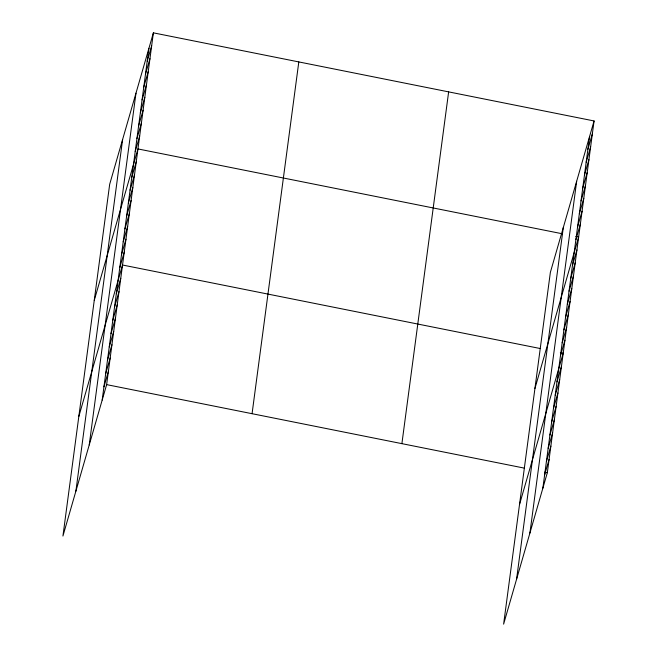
<?xml version="1.0" encoding="UTF-8"?>
<svg xmlns="http://www.w3.org/2000/svg" width="657" height="657" viewBox="0 0 657 657"><rect width="100%" height="100%" fill="white"/><g stroke="black" fill="none" stroke-linecap="round" stroke-linejoin="round"><path stroke-width="0.99" d="M75.884 491.181L122.629 139.407M89.229 444.953L135.974 93.179M102.18 400.08L148.925 48.306M153.385 32.85L109.678 184.28L62.932 536.046L106.639 384.624L153.385 32.85L594.068 120.954L547.322 472.72L503.615 624.15L550.361 272.376L594.068 120.954M252.066 413.696L298.812 61.922M401.895 443.647L448.641 91.873M516.566 579.277L563.312 227.503M529.912 533.049L576.657 181.275M542.863 488.176L589.608 136.401M147.209 61.208L151.668 45.752M145.493 74.101L149.96 58.645M143.784 87.003L148.244 71.547M142.068 99.897L146.527 84.441M140.352 112.799L144.811 97.343M138.643 125.692L143.103 110.236M136.927 138.594L141.386 123.138M135.211 151.496L139.67 136.04M94.255 300.364L137.962 148.934L562.376 233.785M131.786 177.291L136.245 161.836M130.07 190.185L134.529 174.729M128.353 203.087L132.813 187.631M126.645 215.981L131.104 200.525M124.929 228.882L129.388 213.426M123.212 241.784L127.672 226.328M121.496 254.678L125.963 239.222M119.788 267.58L124.247 252.124M78.824 416.448L122.53 265.017L540.251 348.53M116.305 293.761L120.765 278.313M114.54 307.057L118.999 291.601M112.774 320.345L117.233 304.889M111.008 333.633L115.468 318.177M109.243 346.921L113.702 331.465M107.477 360.208L111.936 344.753M105.711 373.496L110.171 358.049M103.946 386.792L108.405 371.336M587.892 149.303L592.351 133.847M586.175 162.205L590.643 146.749M584.467 175.099L588.927 159.643M582.751 188.001L587.21 172.545M581.034 200.894L585.502 185.438M579.326 213.796L583.786 198.34M577.61 226.69L582.069 211.242M575.893 239.591L580.353 224.136M534.938 388.459L578.645 237.037L575.77 236.463M572.469 265.387L576.928 249.931M570.752 278.289L575.212 262.833M569.036 291.182L573.504 275.726M567.328 304.084L571.787 288.628M565.611 316.986L570.071 301.53M563.895 329.88L568.354 314.424M562.187 342.782L566.646 327.326M560.47 355.675L564.93 340.219M519.506 504.543L563.213 353.121L560.347 352.546M556.988 381.865L561.448 366.409M555.222 395.153L559.682 379.697M553.457 408.44L557.916 392.985M551.691 421.737L556.151 406.281M549.925 435.024L554.385 419.568M548.16 448.312L552.619 432.856M546.394 461.6L550.853 446.144M544.628 474.888L549.088 459.432M106.639 384.624L524.36 468.129M544.456 472.153L547.322 472.72"/></g></svg>
